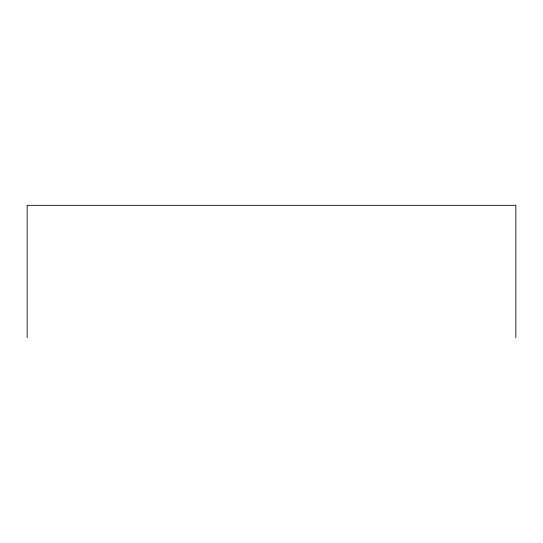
<?xml version="1.0" encoding="UTF-8"?>
<svg xmlns="http://www.w3.org/2000/svg" width="543" height="543" viewBox="0 0 543 543"><rect width="100%" height="100%" fill="white"/><g stroke="black" fill="none" stroke-linecap="round" stroke-linejoin="round"><path stroke-width="0.81" d="M515.85 337.671L515.85 205.329L27.15 205.329L27.15 337.671"/></g></svg>
